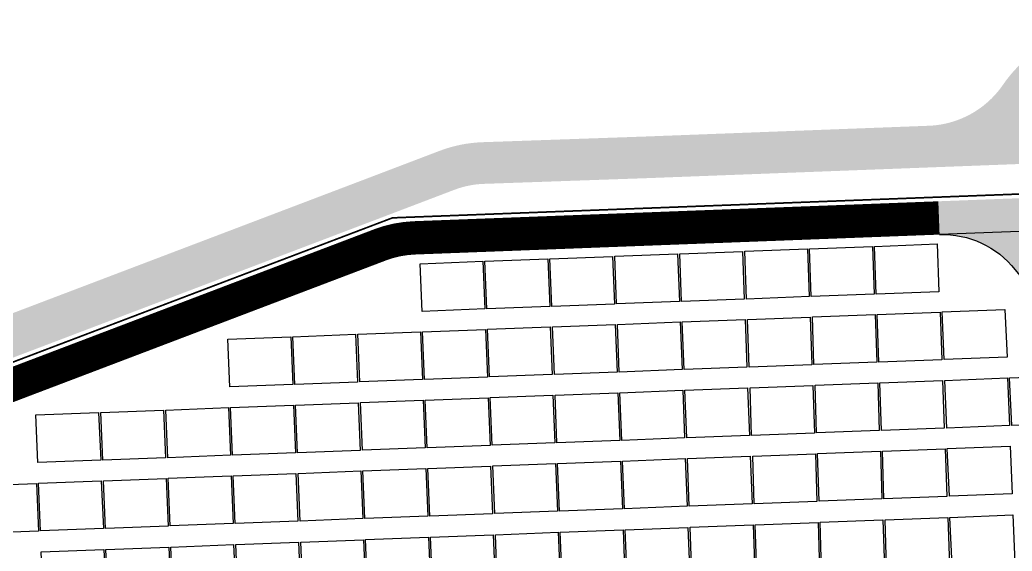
# Model space of a CAD drawing. Header units: metres. Extents: x 1956498 to 1957612, y 2277909 to 2278547.
# Drawn here: x 1956653.9 to 1956773.1, y 2278327 to 2278390.8 of the extents above; entities that cross this region are included whole.
import ezdxf

# ---------------------------------------------------------------- set-up
doc = ezdxf.new("R2010")
doc.units = ezdxf.units.M
for name, color, linetype in [('PVcase PV Modules (full frames)', 142, 'Continuous'), ('UBS-100-Circulation intérieure lourde', 252, 'Continuous'), ('UBS-100-Clôture', 30, 'LIMITE1')]:
    doc.layers.add(name, color=color, linetype=linetype)
doc.layers.add('UBS-100-Piste DFCI à créer', color=7, linetype='Continuous', true_color=0xbb8c7c)
doc.linetypes.add('LIMITE1', pattern='A,6.35,-2.54,[133,ltypeshp.shx,S=2.54,R=0,X=-2.54,Y=0],-2.54,25.4', length=36.83)

# ---------------------------------------------------------------- blocks, each defined once
blk = doc.blocks.new('3P6@20DEG F FX ID1 PVBlock')
at = {"color": 0, "transparency": 33554687}
blk.add_polyline3d([(0, 0, 2.083586713139974), (7.539539347030692, 0.2870042413902952, 2.083586713139975), (7.757297679336461, -5.433460050740019, 1.675326544159361e-15), (0.2177583323057694, -5.720464292130313, 0)], close=True, dxfattribs=at)

msp = doc.modelspace()

# ---------------------------------------------------------------- hatches: boundary and pattern name
at = {"layer": 'UBS-100-Circulation intérieure lourde', "transparency": 33554687}
h = msp.add_hatch(color=256, dxfattribs=at)
h.dxf.hatch_style = 1
edge = h.paths.add_edge_path()
edge.add_arc((1956764.775937202, 2278354.047734615), 10.98888332588078, 38.055118836919576, 92.19845196404327, ccw=False)
edge.add_arc((1956785.235277975, 2278370.073881621), 15.0000000032406, 218.0847095287733, 272.1729597382801)
edge.add_line((1956785.804021141, 2278355.084667789), (1956796.795983654, 2278355.501741271))
edge.add_line((1956796.795983654, 2278355.501741271), (1956798.696412464, 2278305.415981365))
edge.add_line((1956798.696412464, 2278305.415981365), (1956793.250331421, 2278305.209338011))
edge.add_line((1956793.250331421, 2278305.209338011), (1956793.705325957, 2278293.21796695))
edge.add_line((1956793.705325957, 2278293.21796695), (1956799.151407176, 2278293.424610309))
edge.add_line((1956799.151407176, 2278293.424610309), (1956805.262231156, 2278132.373971497))
edge.add_line((1956805.262231156, 2278132.373971497), (1956799.816150151, 2278132.167328046))
edge.add_line((1956799.816150151, 2278132.167328046), (1956800.271144691, 2278120.175957077))
edge.add_line((1956800.271144691, 2278120.175957077), (1956805.717225689, 2278120.382600434))
edge.add_line((1956805.717225689, 2278120.382600434), (1956808.505499487, 2278046.968937048))
edge.add_line((1956808.505499487, 2278046.968937048), (1956797.471805961, 2278046.520477231))
edge.add_arc((1956798.050883183, 2278031.558597255), 14.97308194175755, 92.21644131539423, 143.3305284562901)
edge.add_arc((1956776.381759162, 2278046.057097211), 11.14352137835336, 272.4211575891524, 330.0899243735837, ccw=False)
edge.add_line((1956776.852512727, 2278034.923523671), (1956777.009638957, 2278030.929814869))
edge.add_line((1956777.009638957, 2278030.929814869), (1956811.05939886, 2278032.310913297))
edge.add_line((1956811.05939886, 2278032.310913297), (1956845.09821501, 2278033.703832236))
edge.add_line((1956845.09821501, 2278033.703832236), (1956844.941310405, 2278037.691699671))
edge.add_arc((1956844.479915648, 2278048.799243783), 11.11712288870125, 215.1122603936908, 272.3786340929611, ccw=False)
edge.add_line((1956835.38581278, 2278042.404893593), (1956835.385812779, 2278042.404893593))
edge.add_arc((1956824.047902401, 2278032.596641205), 14.99166523962915, 40.86258006122761, 92.23155383180028)
edge.add_line((1956823.464155207, 2278047.576937126), (1956812.498220958, 2278047.131225021))
edge.add_line((1956812.498220958, 2278047.131225021), (1956800.793107333, 2278355.653406116))
edge.add_line((1956800.793107333, 2278355.653406116), (1956811.785325112, 2278356.070489282))
edge.add_arc((1956811.231408061, 2278371.033193459), 14.9729536298442, 272.1201129472284, 326.3140567721247)
edge.add_arc((1956832.785994752, 2278356.711410502), 10.90591148877471, 91.9203326248624, 146.5138370824924, ccw=False)
edge.add_line((1956832.420539268, 2278367.611197091), (1956832.168946329, 2278371.604529158))
edge.add_line((1956832.168946329, 2278371.604529158), (1956798.235802155, 2278370.316987037))
edge.add_line((1956798.235802155, 2278370.316987037), (1956764.21250126, 2278369.026024087))
edge.add_line((1956764.21250126, 2278369.026024087), (1956764.35439473, 2278365.028529609))
at = {"layer": 'UBS-100-Piste DFCI à créer', "true_color": 0xd0aea3, "transparency": 33554687}
h = msp.add_hatch(color=253, dxfattribs=at)
h.dxf.hatch_style = 1
edge = h.paths.add_edge_path()
edge.add_arc((1956512.644593371, 2278287.951329937), 11.00000744255243, 277.8187590210577, 285.9779993348754)
edge.add_line((1956515.672545909, 2278277.376280663), (1956555.423763616, 2278295.586875713))
edge.add_line((1956555.423763616, 2278295.586875713), (1956594.741633212, 2278310.21295283))
edge.add_arc((1956590.907058995, 2278320.524897019), 11.00182495720195, 290.3980306671576, 307.4074477141712)
edge.add_line((1956597.5904377, 2278311.7857551), (1956615.79443608, 2278325.710164161))
edge.add_line((1956615.79443608, 2278325.710164161), (1956639.012437143, 2278348.430672164))
edge.add_arc((1956653.355962249, 2278333.780047363), 20.5031099959692, 110.8092679131133, 134.3931583248104, ccw=False)
edge.add_line((1956646.072064891, 2278352.945703072), (1956696.792192602, 2278372.209849354))
edge.add_line((1956696.792192602, 2278372.209849354), (1956704.323718604, 2278375.076946362))
edge.add_arc((1956710.016079433, 2278360.123785179), 16.00000003641172, 92.05663143531427, 110.84079966941869, ccw=False)
edge.add_line((1956709.441882913, 2278376.11347872), (1956729.032244271, 2278376.797710482))
edge.add_line((1956729.032244271, 2278376.797710482), (1956763.34949329, 2278378.099826867))
edge.add_arc((1956762.610225193, 2278389.438712453), 11.3629592816082, 273.7302676901528, 324.4157992290028)
edge.add_arc((1956784.983169934, 2278374.096934864), 15.7687652898286, 91.76083249357231, 146.3852344124163, ccw=False)
edge.add_line((1956784.498635401, 2278389.858254131), (1956810.482173605, 2278390.780687558))
edge.add_arc((1956811.037098868, 2278374.790313641), 16.00000000112824, 35.887538753362776, 91.98757833272953, ccw=False)
edge.add_arc((1956832.08207045, 2278391.631153851), 10.99999999686008, 222.7137879211147, 265.0673435455822)
edge.add_line((1956831.136237773, 2278380.671892906), (1956873.187455045, 2278382.267463078))
edge.add_arc((1956873.794114423, 2278366.278968326), 16.00000000110374, 19.551544317585922, 92.17295974137772, ccw=False)
edge.add_line((1956888.8715674, 2278371.633444188), (1956948.358855317, 2278204.125585341))
edge.add_line((1956948.358855317, 2278204.125585341), (1956943.700175949, 2278202.469497781))
edge.add_line((1956943.700175949, 2278202.469497781), (1956884.158709773, 2278369.963419414))
edge.add_arc((1956873.794115212, 2278366.278968357), 11.00000000016864, 19.56950334074724, 92.17295974679459)
edge.add_line((1956873.377036888, 2278377.271058499), (1956800.774090876, 2278374.51624894))
edge.add_arc((1956811.172197099, 2278371.065595689), 10.95571179247645, 161.6413680623457, 180.9050112499187)
edge.add_line((1956800.217851978, 2278370.892552749), (1956796.239848346, 2278370.741613385))
edge.add_arc((1956785.249025171, 2278370.074272221), 11.0110643576656, 3.474621278214538, 22.63949233173938)
edge.add_line((1956795.411633221, 2278374.312778551), (1956729.259258636, 2278371.80272622))
edge.add_line((1956729.259258636, 2278371.80272622), (1956709.621319324, 2278371.116699497))
edge.add_arc((1956710.016079419, 2278360.123785243), 10.99999996885506, 92.05663138249385, 110.8407997133485)
edge.add_line((1956706.102581361, 2278370.404083501), (1956698.570171331, 2278367.536649962))
edge.add_arc((1956697.68073943, 2278369.873080886), 2.49999971358624, 290.79742599929295, 290.8408150187474, ccw=False)
edge.add_line((1956698.568401741, 2278367.535977082), (1956647.847388468, 2278348.271494453))
edge.add_arc((1956653.35450982, 2278333.782318839), 15.50047081747451, 110.8110570223717, 134.3949474391144)
edge.add_line((1956642.510375277, 2278344.85793808), (1956619.073943671, 2278321.923679633))
edge.add_line((1956619.073943671, 2278321.923679633), (1956600.628198164, 2278307.814355928))
edge.add_arc((1956590.906384729, 2278320.526118165), 16.00320454235358, 290.3989373974914, 307.40835444468746, ccw=False)
edge.add_line((1956596.484376319, 2278305.526499322), (1956557.339204608, 2278290.964665037))
edge.add_line((1956557.339204608, 2278290.964665037), (1956517.444005333, 2278272.688109993))
edge.add_arc((1956512.644593321, 2278287.951330164), 16.00000767617552, 278.51471774476965, 287.4553872504831, ccw=False)
edge.add_arc((1956518.280726761, 2278256.975912111), 15.50000082925933, 102.1681674993008, 179.993779107746)
edge.add_line((1956502.780726023, 2278256.977595024), (1956502.780463281, 2278254.557763215))
edge.add_line((1956502.780463281, 2278254.557763215), (1956502.758319106, 2278069.771876534))
edge.add_line((1956502.758319106, 2278069.771876534), (1956502.760180494, 2278067.546736677))
edge.add_arc((1956518.272879866, 2278067.551400566), 15.51270007323368, 180.0172259616676, 266.8689789960092)
edge.add_line((1956517.425585009, 2278052.061857158), (1956590.44903128, 2278048.130033471))
edge.add_arc((1956589.592736156, 2278032.166982612), 15.986001190687, 80.529393257702, 86.92946420764127, ccw=False)
edge.add_line((1956592.22309854, 2278047.935096887), (1956598.650231802, 2278046.864717913))
edge.add_line((1956598.650231802, 2278046.864717913), (1956713.834950983, 2278027.681779495))
edge.add_arc((1956716.378580733, 2278042.972562785), 15.50090661555831, 260.5553030077675, 272.3372680743024)
edge.add_line((1956717.01073422, 2278027.484551684), (1956776.463470136, 2278029.902530657))
edge.add_line((1956776.463470136, 2278029.902530657), (1956776.651578709, 2278024.944933277))
edge.add_line((1956776.651578709, 2278024.944933277), (1956717.21457375, 2278022.488708465))
edge.add_arc((1956716.378839612, 2278042.97672426), 20.50505407780808, 260.55391278110255, 272.33587806930854, ccw=False)
edge.add_line((1956713.013560757, 2278022.749709132), (1956664.866266892, 2278030.768190985))
edge.add_arc((1956664.385022096, 2278019.778723159), 10.99999998396791, 87.49253642143587, 129.7319825265749)
edge.add_arc((1956645.646692336, 2278039.181626268), 16.025489144963, 260.29336042819136, 316.93115846669883, ccw=False)
edge.add_line((1956642.944737108, 2278023.385559027), (1956616.37556384, 2278027.749005541))
edge.add_arc((1956620.128045426, 2278043.474088084), 16.16661186039399, 213.6468395377871, 256.5784921824474, ccw=False)
edge.add_arc((1956595.730545074, 2278030.337405078), 11.71043062657245, 20.90867273848627, 79.68635940294229)
edge.add_line((1956597.827138965, 2278041.858623743), (1956597.816813929, 2278041.860427036))
edge.add_line((1956597.816813929, 2278041.860427036), (1956590.792211089, 2278043.087291668))
edge.add_line((1956590.792211089, 2278043.087291668), (1956517.152687117, 2278047.069310041))
edge.add_arc((1956518.271571968, 2278067.55016118), 20.51139114456352, 180.0212423204327, 266.87299533487624, ccw=False)
edge.add_line((1956497.760182241, 2278067.542556614), (1956497.758319141, 2278069.772475722))
edge.add_line((1956497.758319141, 2278069.772475722), (1956497.78046331, 2278254.558306111))
edge.add_line((1956497.78046331, 2278254.558306111), (1956497.780726052, 2278256.978137902))
edge.add_arc((1956518.280726761, 2278256.975912113), 20.50000082980193, 101.65020773969138, 179.9937791061116, ccw=False)

# ---------------------------------------------------------------- linework, layer by layer
at = {"layer": 'UBS-100-Circulation intérieure lourde', "transparency": 33554687, "const_width": 4}
msp.add_lwpolyline([(1956626.440687547, 2278324.935142831), (1956644.608150913, 2278342.713331301, -0.1032689059381145), (1956648.913773762, 2278345.467421853), (1956697.180939359, 2278363.799901951, -0.08144385881705817), (1956701.303869883, 2278364.63761152), (1956764.288333682, 2278367.027462243)], format="xyb", dxfattribs=at)
at = {"layer": 'UBS-100-Circulation intérieure lourde', "transparency": 33554687}
msp.add_lwpolyline([(1956812.498220959, 2278047.131225021), (1956800.793107334, 2278355.653406115), (1956811.785325112, 2278356.070489281, 0.2409739561392753), (1956823.690256355, 2278362.728589941, -0.2428193826918238), (1956832.420539268, 2278367.61119709), (1956764.35439473, 2278365.028529608, -0.2407403144360596), (1956773.428783047, 2278360.821493951, 0.2404860551896821), (1956785.804021142, 2278355.084667789), (1956796.795983654, 2278355.501741271), (1956798.696412464, 2278305.415981365)], format="xyb", dxfattribs=at)
at = {"layer": 'UBS-100-Clôture', "color": 30, "ltscale": 0.1, "true_color": 0xf26722, "transparency": 33554687, "const_width": 0.2}
msp.add_lwpolyline([(1956619.401894431, 2278321.545031183), (1956642.859630594, 2278344.500137584, -0.1032689059375448), (1956648.02558707, 2278347.804326732), (1956698.669288548, 2278367.039445284), (1956870.813656545, 2278373.571204348, -0.3278332524825988), (1956886.006013799, 2278363.274076525), (1956944.537645577, 2278198.620882908, -0.08340808976829744)], format="xyb", dxfattribs=at)

# ---------------------------------------------------------------- block references
at = {"layer": 'PVcase PV Modules (full frames)', "color": 144, "true_color": 0x007ca5, "transparency": 33554687, "extrusion": (0.01023044406996218, 0.0003894376969518303, 0.9999475918028963), "rotation": 359.9998858603533}
msp.add_blockref('3P6@20DEG F FX ID1 PVBlock', (1956639.952911075, 2278355.107442466, 21529.55088330837), dxfattribs=at)
at = {"layer": 'PVcase PV Modules (full frames)', "color": 144, "true_color": 0x007ca5, "transparency": 33554687, "extrusion": (0.008771655194845998, 0.0003339066392597963, 0.999961472543567), "rotation": 359.9999160911761}
msp.add_blockref('3P6@20DEG F FX ID1 PVBlock', (1956675.777270867, 2278357.549235089, 18548.54494521457), dxfattribs=at)
at = {"layer": 'PVcase PV Modules (full frames)', "color": 144, "true_color": 0x007ca5, "transparency": 33554687, "extrusion": (-0.006107933754971032, -0.0002325079574653359, 0.9999813193681645), "rotation": 359.9999593155131}
msp.add_blockref('3P6@20DEG F FX ID1 PVBlock', (1956684.889732876, 2278359.437665752, -11857.32425575969), dxfattribs=at)
at = {"layer": 'PVcase PV Modules (full frames)', "color": 144, "true_color": 0x007ca5, "transparency": 33554687, "extrusion": (0.001003331309205395, 3.819336009898721e-05, 0.9999994959336486), "rotation": 359.9999989021956}
msp.add_blockref('3P6@20DEG F FX ID1 PVBlock', (1956723.756940167, 2278362.329036416, 2674.23375134105), dxfattribs=at)
at = {"layer": 'PVcase PV Modules (full frames)', "color": 144, "true_color": 0x007ca5, "transparency": 33554687, "extrusion": (0.0004051612004779851, 1.542308855112764e-05, 0.9999999178032616), "rotation": 359.999999820984}
msp.add_blockref('3P6@20DEG F FX ID1 PVBlock', (1956732.745073471, 2278362.703952179, 1451.89594085199), dxfattribs=at)
at = {"layer": 'PVcase PV Modules (full frames)', "color": 144, "true_color": 0x007ca5, "transparency": 33554687, "extrusion": (0.008479196257097695, 0.0003227737368764007, 0.9999639988759339), "rotation": 359.9999215932676}
msp.add_blockref('3P6@20DEG F FX ID1 PVBlock', (1956665.314205111, 2278357.347183704, 17950.92489054914), dxfattribs=at)
at = {"layer": 'PVcase PV Modules (full frames)', "color": 144, "true_color": 0x007ca5, "transparency": 33554687, "extrusion": (-0.007603647329989167, -0.0002894446110427601, 0.9999710499654969), "rotation": 359.9999369498136}
msp.add_blockref('3P6@20DEG F FX ID1 PVBlock', (1956650.178881907, 2278357.318725388, -14913.7423585288), dxfattribs=at)
at = {"layer": 'PVcase PV Modules (full frames)', "color": 144, "true_color": 0x007ca5, "transparency": 33554687, "extrusion": (-0.007645261688481419, -0.0002910287260450535, 0.9999707322096959), "rotation": 359.9999362577742}
msp.add_blockref('3P6@20DEG F FX ID1 PVBlock', (1956657.373440224, 2278357.567908724, -14998.77895616322), dxfattribs=at)
at = {"layer": 'PVcase PV Modules (full frames)', "color": 144, "true_color": 0x007ca5, "transparency": 33554687, "extrusion": (0.01651256726439609, 0.000628576445189673, 0.9998634606855035), "rotation": 267.82}
msp.add_blockref('3P6@20DEG F FX ID1 PVBlock', (2202273.428417302, -2041702.302658854, 34366.44052959207), dxfattribs=at)
at = {"layer": 'PVcase PV Modules (full frames)', "color": 144, "true_color": 0x007ca5, "transparency": 33554687, "extrusion": (0.01109850834288981, 0.0004224819078329274, 0.9999383204086142), "rotation": 359.9998656682113}
msp.add_blockref('3P6@20DEG F FX ID1 PVBlock', (1956621.627313958, 2278345.507989235, 23302.97458816544), dxfattribs=at)
at = {"layer": 'PVcase PV Modules (full frames)', "color": 144, "true_color": 0x007ca5, "transparency": 33554687, "extrusion": (0.00704139130731274, 0.0002680414647989614, 0.9999751731729297), "rotation": 359.999945929734}
msp.add_blockref('3P6@20DEG F FX ID1 PVBlock', (1956703.961781933, 2278351.504477364, 15012.33600897716), dxfattribs=at)
at = {"layer": 'PVcase PV Modules (full frames)', "color": 144, "true_color": 0x007ca5, "transparency": 33554687, "extrusion": (-0.01753989614617141, -0.0006676833100524962, 0.9998459412540409), "rotation": 87.82000000000001}
msp.add_blockref('3P6@20DEG F FX ID1 PVBlock', (-2202273.428417301, 2041711.224122308, -35219.44730541996), dxfattribs=at)
at = {"layer": 'PVcase PV Modules (full frames)', "color": 144, "true_color": 0x007ca5, "transparency": 33554687, "extrusion": (-0.007964422787122095, -0.0003031780875352533, 0.9999682375219301), "rotation": 359.9999308246016}
msp.add_blockref('3P6@20DEG F FX ID1 PVBlock', (1956653.004971411, 2278349.026070712, -15651.36434948526), dxfattribs=at)
at = {"layer": 'PVcase PV Modules (full frames)', "color": 144, "true_color": 0x007ca5, "transparency": 33554687, "extrusion": (-0.005475660123637337, -0.0002084394825148761, 0.9999849867368973), "rotation": 359.9999673026635}
msp.add_blockref('3P6@20DEG F FX ID1 PVBlock', (1956691.968586564, 2278351.810201707, -10565.69948547131), dxfattribs=at)
at = {"layer": 'PVcase PV Modules (full frames)', "color": 144, "true_color": 0x007ca5, "transparency": 33554687, "extrusion": (0.00106664175605452, 4.060337030434144e-05, 0.999999430313203), "rotation": 359.9999987592811}
msp.add_blockref('3P6@20DEG F FX ID1 PVBlock', (1956723.899567029, 2278354.14758501, 2803.205808837972), dxfattribs=at)
at = {"layer": 'PVcase PV Modules (full frames)', "color": 144, "true_color": 0x007ca5, "transparency": 33554687, "extrusion": (-0.002522646309568175, -9.60284384826216e-05, 0.9999968135119911), "rotation": 359.9999930601583}
msp.add_blockref('3P6@20DEG F FX ID1 PVBlock', (1956728.821580231, 2278354.131689374, -4531.371635106397), dxfattribs=at)
at = {"layer": 'PVcase PV Modules (full frames)', "color": 144, "true_color": 0x007ca5, "transparency": 33554687, "extrusion": (-0.01601627841700817, -0.0006096844416336296, 0.9998715453049709), "rotation": 87.82000000000001}
msp.add_blockref('3P6@20DEG F FX ID1 PVBlock', (-2202273.428417301, 2041676.74185159, -32104.72279536094), dxfattribs=at)
at = {"layer": 'PVcase PV Modules (full frames)', "color": 144, "true_color": 0x007ca5, "transparency": 33554687, "extrusion": (-0.009952696497734583, -0.0003788648054798107, 0.9999503989168078), "rotation": 359.9998919739583}
msp.add_blockref('3P6@20DEG F FX ID1 PVBlock', (1956596.017672255, 2278345.471311617, -19714.25552151592), dxfattribs=at)
at = {"layer": 'PVcase PV Modules (full frames)', "color": 144, "true_color": 0x007ca5, "transparency": 33554687, "extrusion": (-0.006621103897914083, -0.0002520425736799888, 0.9999780484879226), "rotation": 359.9999521918734}
msp.add_blockref('3P6@20DEG F FX ID1 PVBlock', (1956655.753779219, 2278349.892742044, -12906.38432594434), dxfattribs=at)
at = {"layer": 'PVcase PV Modules (full frames)', "color": 144, "true_color": 0x007ca5, "transparency": 33554687, "extrusion": (-0.008732950071442347, -0.0003324332687965521, 0.9999618118064166), "rotation": 359.9999168300557}
msp.add_blockref('3P6@20DEG F FX ID1 PVBlock', (1956633.139684306, 2278347.770799547, -17221.80714592382), dxfattribs=at)
at = {"layer": 'PVcase PV Modules (full frames)', "color": 144, "true_color": 0x007ca5, "transparency": 33554687, "extrusion": (-0.01747706804702419, -0.0006652916611594051, 0.9998470430418271), "rotation": 87.82000000000001}
msp.add_blockref('3P6@20DEG F FX ID1 PVBlock', (-2202265.221667092, 2041721.224487667, -35091.52243566493), dxfattribs=at)
at = {"layer": 'PVcase PV Modules (full frames)', "color": 144, "true_color": 0x007ca5, "transparency": 33554687, "extrusion": (0.01662358552912861, 0.000632802527365711, 0.9998616184078261), "rotation": 267.82}
msp.add_blockref('3P6@20DEG F FX ID1 PVBlock', (2202265.221667091, -2041698.470755503, 34592.94578663094), dxfattribs=at)
at = {"layer": 'PVcase PV Modules (full frames)', "color": 144, "true_color": 0x007ca5, "transparency": 33554687, "extrusion": (0.02162610467495581, 0.0008232311658280866, 0.9997657895162424), "rotation": 267.82}
msp.add_blockref('3P6@20DEG F FX ID1 PVBlock', (2202265.221667091, -2041507.463979386, 44815.42345735192), dxfattribs=at)
at = {"layer": 'PVcase PV Modules (full frames)', "color": 144, "true_color": 0x007ca5, "transparency": 33554687, "extrusion": (0.0081938020568014, 0.0003119097646649569, 0.9999663815949777), "rotation": 359.999926782584}
msp.add_blockref('3P6@20DEG F FX ID1 PVBlock', (1956686.381394567, 2278341.939706264, 17366.8262020933), dxfattribs=at)
at = {"layer": 'PVcase PV Modules (full frames)', "color": 144, "true_color": 0x007ca5, "transparency": 33554687, "extrusion": (-0.01536926421474409, -0.0005850548440226453, 0.9998817147184595), "rotation": 359.999742386835}
msp.add_blockref('3P6@20DEG F FX ID1 PVBlock', (1956543.463021526, 2278329.923613249, -30784.20024031005), dxfattribs=at)
at = {"layer": 'PVcase PV Modules (full frames)', "color": 144, "true_color": 0x007ca5, "transparency": 33554687, "extrusion": (-0.008899977675413853, -0.0003387914332098674, 0.999960337022295), "rotation": 359.9999136181279}
msp.add_blockref('3P6@20DEG F FX ID1 PVBlock', (1956638.459185862, 2278339.64604489, -17563.52440269227), dxfattribs=at)
at = {"layer": 'PVcase PV Modules (full frames)', "color": 144, "true_color": 0x007ca5, "transparency": 33554687, "extrusion": (-0.005056327449330165, -0.0001924769348657161, 0.9999871981707341), "rotation": 359.9999721189382}
msp.add_blockref('3P6@20DEG F FX ID1 PVBlock', (1956696.337102348, 2278343.935569504, -9709.21229685701), dxfattribs=at)
at = {"layer": 'PVcase PV Modules (full frames)', "color": 144, "true_color": 0x007ca5, "transparency": 33554687, "extrusion": (-0.003172157778783092, -0.0001207530984274945, 0.9999949614041641), "rotation": 359.9999890264589}
msp.add_blockref('3P6@20DEG F FX ID1 PVBlock', (1956718.120838385, 2278345.36779493, -5858.993508913141), dxfattribs=at)
at = {"layer": 'PVcase PV Modules (full frames)', "color": 144, "true_color": 0x007ca5, "transparency": 33554687, "extrusion": (-0.004119837947205353, -0.0001568280116681524, 0.9999915011340164), "rotation": 359.9999814903479}
msp.add_blockref('3P6@20DEG F FX ID1 PVBlock', (1956719.741732973, 2278345.160721884, -7795.544371867109), dxfattribs=at)
at = {"layer": 'PVcase PV Modules (full frames)', "color": 144, "true_color": 0x007ca5, "transparency": 33554687, "extrusion": (-0.01437333929702808, -0.000547143419685647, 0.9998965485246615), "rotation": 359.9997746933425}
msp.add_blockref('3P6@20DEG F FX ID1 PVBlock', (1956486.077082319, 2278328.891457949, -28747.95904323083), dxfattribs=at)
at = {"layer": 'PVcase PV Modules (full frames)', "color": 144, "true_color": 0x007ca5, "transparency": 33554687, "extrusion": (-0.01323197979636519, -0.0005036958027207765, 0.9999123266572959), "rotation": 359.9998090564946}
msp.add_blockref('3P6@20DEG F FX ID1 PVBlock', (1956523.983818186, 2278331.559723095, -26415.67751220055), dxfattribs=at)
at = {"layer": 'PVcase PV Modules (full frames)', "color": 144, "true_color": 0x007ca5, "transparency": 33554687, "extrusion": (-0.009961267842517638, -0.0003791910869930339, 0.9999503134441676), "rotation": 359.9998917878077}
msp.add_blockref('3P6@20DEG F FX ID1 PVBlock', (1956603.956839827, 2278337.554181168, -19732.20399000994), dxfattribs=at)
at = {"layer": 'PVcase PV Modules (full frames)', "color": 144, "true_color": 0x007ca5, "transparency": 33554687, "extrusion": (-0.008899977675428904, -0.0003387914332104403, 0.9999603370222949), "rotation": 359.9999136181279}
msp.add_blockref('3P6@20DEG F FX ID1 PVBlock', (1956630.669817095, 2278339.349542266, -17563.52440272305), dxfattribs=at)
at = {"layer": 'PVcase PV Modules (full frames)', "color": 144, "true_color": 0x007ca5, "transparency": 33554687, "extrusion": (-0.01706197444837376, -0.0006494904804899849, 0.9998542229695481), "rotation": 87.82000000000001}
msp.add_blockref('3P6@20DEG F FX ID1 PVBlock', (-2202265.221667091, 2041618.628619064, -34241.87854074383), dxfattribs=at)
at = {"layer": 'PVcase PV Modules (full frames)', "color": 144, "true_color": 0x007ca5, "transparency": 33554687, "extrusion": (-0.01168166313523595, -0.0004446805981091889, 0.9999316681681608), "rotation": 359.9998511803162}
msp.add_blockref('3P6@20DEG F FX ID1 PVBlock', (1956537.435081336, 2278333.573924073, -23247.744683031), dxfattribs=at)
at = {"layer": 'PVcase PV Modules (full frames)', "color": 144, "true_color": 0x007ca5, "transparency": 33554687, "extrusion": (-0.0116816631352209, -0.0004446805981086158, 0.9999316681681608), "rotation": 359.9998511803162}
msp.add_blockref('3P6@20DEG F FX ID1 PVBlock', (1956545.224457589, 2278333.870418481, -23247.74468300023), dxfattribs=at)
at = {"layer": 'PVcase PV Modules (full frames)', "color": 144, "true_color": 0x007ca5, "transparency": 33554687, "extrusion": (-0.01536328849228818, -0.0005848273688930282, 0.9998818066869962), "rotation": 359.999742587133}
msp.add_blockref('3P6@20DEG F FX ID1 PVBlock', (1956543.940143705, 2278321.74034919, -30772.44777816267), dxfattribs=at)
at = {"layer": 'PVcase PV Modules (full frames)', "color": 144, "true_color": 0x007ca5, "transparency": 33554687, "extrusion": (-0.003333766309200189, -0.0001269049774136857, 0.9999944349331762), "rotation": 359.9999878798594}
msp.add_blockref('3P6@20DEG F FX ID1 PVBlock', (1956725.292036787, 2278337.391314268, -6189.593455767048), dxfattribs=at)
at = {"layer": 'PVcase PV Modules (full frames)', "color": 144, "true_color": 0x007ca5, "transparency": 33554687, "extrusion": (0.01960316051432181, 0.0007462246635108934, 0.9998075611069369), "rotation": 267.82}
msp.add_blockref('3P6@20DEG F FX ID1 PVBlock', (2202257.019039334, -2041586.232180502, 40681.21591651592), dxfattribs=at)
at = {"layer": 'PVcase PV Modules (full frames)', "color": 144, "true_color": 0x007ca5, "transparency": 33554687, "extrusion": (0.02185500441599369, 0.0008319445889574304, 0.9997608047178974), "rotation": 267.82}
msp.add_blockref('3P6@20DEG F FX ID1 PVBlock', (2202257.019039334, -2041497.147480875, 45282.78006891291), dxfattribs=at)
at = {"layer": 'PVcase PV Modules (full frames)', "color": 144, "true_color": 0x007ca5, "transparency": 33554687, "extrusion": (0.01693630002079431, 0.0006447064887778379, 0.999856362731742), "rotation": 267.82}
msp.add_blockref('3P6@20DEG F FX ID1 PVBlock', (2202257.019039334, -2041703.147211998, 35231.5361422193), dxfattribs=at)
at = {"layer": 'PVcase PV Modules (full frames)', "color": 144, "true_color": 0x007ca5, "transparency": 33554687, "extrusion": (-0.008759228769669381, -0.0003334336081412025, 0.9999615816287092), "rotation": 359.9999163287524}
msp.add_blockref('3P6@20DEG F FX ID1 PVBlock', (1956633.321718987, 2278331.338588708, -17276.27876153018), dxfattribs=at)
at = {"layer": 'PVcase PV Modules (full frames)', "color": 144, "true_color": 0x007ca5, "transparency": 33554687, "extrusion": (-0.008629544536532932, -0.0003284969769707229, 0.999962710830173), "rotation": 359.9999187880368}
msp.add_blockref('3P6@20DEG F FX ID1 PVBlock', (1956643.236657126, 2278331.803708377, -17011.27625064591), dxfattribs=at)
at = {"layer": 'PVcase PV Modules (full frames)', "color": 144, "true_color": 0x007ca5, "transparency": 33554687, "extrusion": (-0.005263743099551196, -0.0002003725328066707, 0.9999861263334757), "rotation": 359.9999697845873}
msp.add_blockref('3P6@20DEG F FX ID1 PVBlock', (1956694.68118415, 2278335.580713388, -10133.42495906149), dxfattribs=at)
at = {"layer": 'PVcase PV Modules (full frames)', "color": 144, "true_color": 0x007ca5, "transparency": 33554687, "extrusion": (-0.004147895704484951, -0.0001578960736507874, 0.9999913849779181), "rotation": 359.9999812373719}
msp.add_blockref('3P6@20DEG F FX ID1 PVBlock', (1956712.050429652, 2278336.650352109, -7853.238293330103), dxfattribs=at)
at = {"layer": 'PVcase PV Modules (full frames)', "color": 144, "true_color": 0x007ca5, "transparency": 33554687, "extrusion": (-0.01209162318864703, -0.0004602863624289824, 0.9999267877125446), "rotation": 359.999840551186}
msp.add_blockref('3P6@20DEG F FX ID1 PVBlock', (1956536.247673469, 2278324.941107197, -24085.84861972372), dxfattribs=at)
at = {"layer": 'PVcase PV Modules (full frames)', "color": 144, "true_color": 0x007ca5, "transparency": 33554687, "extrusion": (-0.01620234392593963, -0.0006167673133823929, 0.9998685431842461), "rotation": 87.82000000000001}
msp.add_blockref('3P6@20DEG F FX ID1 PVBlock', (-2202257.019039334, 2041670.717238616, -32485.76270077427), dxfattribs=at)
at = {"layer": 'PVcase PV Modules (full frames)', "color": 144, "true_color": 0x007ca5, "transparency": 33554687, "extrusion": (-0.0126187120427203, -0.0004803508159380893, 0.9999202655059435), "rotation": 359.9998263464909}
msp.add_blockref('3P6@20DEG F FX ID1 PVBlock', (1956539.419577405, 2278324.555279244, -25162.88154389497), dxfattribs=at)
at = {"layer": 'PVcase PV Modules (full frames)', "color": 144, "true_color": 0x007ca5, "transparency": 33554687, "extrusion": (-0.01109407984980176, -0.0004223133303853229, 0.9999383696227169), "rotation": 359.9998657753945}
msp.add_blockref('3P6@20DEG F FX ID1 PVBlock', (1956581.632800037, 2278327.568191139, -22047.40093366853), dxfattribs=at)
at = {"layer": 'PVcase PV Modules (full frames)', "color": 144, "true_color": 0x007ca5, "transparency": 33554687, "extrusion": (-0.01874593732473242, -0.0007135931352561644, 0.9998240248256963), "rotation": 87.82000000000001}
msp.add_blockref('3P6@20DEG F FX ID1 PVBlock', (-2202257.019039334, 2041550.209548353, -37683.29549958577), dxfattribs=at)
at = {"layer": 'PVcase PV Modules (full frames)', "color": 144, "true_color": 0x007ca5, "transparency": 33554687, "extrusion": (-0.01872896385772119, -0.0007129470139483371, 0.999824343382062), "rotation": 87.82000000000001}
for p in [(-2202257.019039334, 2041558.644489643, -37648.61198545109), (-2202248.768537946, 2041558.645473751, -37649.03487824973)]:
    msp.add_blockref('3P6@20DEG F FX ID1 PVBlock', p, dxfattribs=at)
at = {"layer": 'PVcase PV Modules (full frames)', "color": 144, "true_color": 0x007ca5, "transparency": 33554687, "extrusion": (-0.01324473736803625, -0.0005041814394435132, 0.9999121575084122), "rotation": 359.9998086881057}
msp.add_blockref('3P6@20DEG F FX ID1 PVBlock', (1956500.590695735, 2278322.447601018, -26442.13090414282), dxfattribs=at)
at = {"layer": 'PVcase PV Modules (full frames)', "color": 144, "true_color": 0x007ca5, "transparency": 33554687, "extrusion": (-0.01766429782322048, -0.0006724188525446523, 0.9998437480103075), "rotation": 87.82000000000001}
msp.add_blockref('3P6@20DEG F FX ID1 PVBlock', (-2202248.768537946, 2041706.801829386, -35475.04352706542), dxfattribs=at)
at = {"layer": 'PVcase PV Modules (full frames)', "color": 144, "true_color": 0x007ca5, "transparency": 33554687, "extrusion": (0.008432807698827195, 0.0003210078845659597, 0.9999643917201515), "rotation": 359.9999224488419}
msp.add_blockref('3P6@20DEG F FX ID1 PVBlock', (1956659.577923794, 2278324.299822445, 17854.57672933604), dxfattribs=at)
at = {"layer": 'PVcase PV Modules (full frames)', "color": 144, "true_color": 0x007ca5, "transparency": 33554687, "extrusion": (0.01778928317675152, 0.0006771766135860085, 0.9998415288613948), "rotation": 267.82}
msp.add_blockref('3P6@20DEG F FX ID1 PVBlock', (2202248.768537946, -2041656.731653409, 36974.17915796326), dxfattribs=at)
at = {"layer": 'PVcase PV Modules (full frames)', "color": 144, "true_color": 0x007ca5, "transparency": 33554687, "extrusion": (0.02450537313439653, 0.0009328349787302945, 0.9996992630318612), "rotation": 267.82}
msp.add_blockref('3P6@20DEG F FX ID1 PVBlock', (2202248.768537946, -2041369.837785331, 50698.27275286428), dxfattribs=at)
at = {"layer": 'PVcase PV Modules (full frames)', "color": 144, "true_color": 0x007ca5, "transparency": 33554687, "extrusion": (0.01859165566819167, 0.0007077201650708768, 0.9998269097557255), "rotation": 267.82}
msp.add_blockref('3P6@20DEG F FX ID1 PVBlock', (2202248.768537946, -2041641.982146299, 38613.75271598216), dxfattribs=at)
at = {"layer": 'PVcase PV Modules (full frames)', "color": 144, "true_color": 0x007ca5, "transparency": 33554687, "extrusion": (-0.00931274764165769, -0.0003545041612132256, 0.9999565725861111), "rotation": 359.9999054195739}
msp.add_blockref('3P6@20DEG F FX ID1 PVBlock', (1956624.188992153, 2278322.345418393, -18407.70190280961), dxfattribs=at)
at = {"layer": 'PVcase PV Modules (full frames)', "color": 144, "true_color": 0x007ca5, "transparency": 33554687, "extrusion": (-0.006074298169216021, -0.0002312275668036521, 0.9999815245471108), "rotation": 359.9999597623716}
msp.add_blockref('3P6@20DEG F FX ID1 PVBlock', (1956678.716022272, 2278326.359072593, -11790.11208439477), dxfattribs=at)
at = {"layer": 'PVcase PV Modules (full frames)', "color": 144, "true_color": 0x007ca5, "transparency": 33554687, "extrusion": (-0.004422421384164912, -0.0001683463187933811, 0.9999902068763563), "rotation": 359.9999786715883}
msp.add_blockref('3P6@20DEG F FX ID1 PVBlock', (1956702.441542191, 2278327.936593628, -8414.584502983635), dxfattribs=at)
at = {"layer": 'PVcase PV Modules (full frames)', "color": 144, "true_color": 0x007ca5, "transparency": 33554687, "extrusion": (-0.004164795667524477, -0.0001585393969160998, 0.9999913146334359), "rotation": 359.9999810841688}
msp.add_blockref('3P6@20DEG F FX ID1 PVBlock', (1956712.234988136, 2278328.39543674, -7888.137316972307), dxfattribs=at)
at = {"layer": 'PVcase PV Modules (full frames)', "color": 144, "true_color": 0x007ca5, "transparency": 33554687, "extrusion": (-0.01839991644520552, -0.000700421314609996, 0.9998304618708072), "rotation": 87.82000000000001}
msp.add_blockref('3P6@20DEG F FX ID1 PVBlock', (-2202248.768537945, 2041586.524268983, -36976.65750664778), dxfattribs=at)
at = {"layer": 'PVcase PV Modules (full frames)', "color": 144, "true_color": 0x007ca5, "transparency": 33554687, "extrusion": (-0.01740265300377728, -0.00066245893729498, 0.9998483429083566), "rotation": 87.82000000000001}
msp.add_blockref('3P6@20DEG F FX ID1 PVBlock', (-2202248.768537946, 2041630.210390647, -34938.83033362388), dxfattribs=at)
at = {"layer": 'PVcase PV Modules (full frames)', "color": 144, "true_color": 0x007ca5, "transparency": 33554687, "extrusion": (-0.01117813146017061, -0.0004255128851009629, 0.9999374322005571), "rotation": 359.9998637337856}
msp.add_blockref('3P6@20DEG F FX ID1 PVBlock', (1956572.373180794, 2278318.886446575, -22219.4907085517), dxfattribs=at)
at = {"layer": 'PVcase PV Modules (full frames)', "color": 144, "true_color": 0x007ca5, "transparency": 33554687, "extrusion": (-0.01032209277469038, -0.0003929264468295373, 0.9999466485815921), "rotation": 359.9998838061145}
msp.add_blockref('3P6@20DEG F FX ID1 PVBlock', (1956597.637482691, 2278320.563943994, -20470.235573036), dxfattribs=at)
at = {"layer": 'PVcase PV Modules (full frames)', "color": 144, "true_color": 0x007ca5, "transparency": 33554687, "extrusion": (-0.01847930973510292, -0.0007034435431427587, 0.9998289955181815), "rotation": 87.82000000000001}
msp.add_blockref('3P6@20DEG F FX ID1 PVBlock', (-2202248.768537945, 2041575.784454308, -37138.89065969642), dxfattribs=at)

doc.saveas('drawing.dxf')
